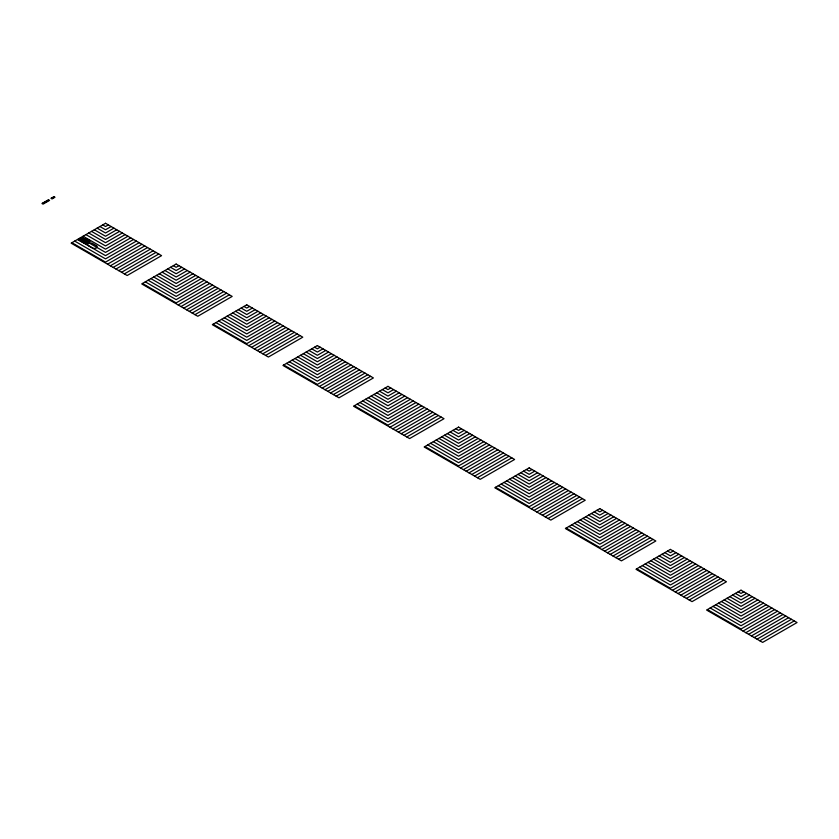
<?xml version="1.0" encoding="UTF-8"?>
<svg xmlns="http://www.w3.org/2000/svg" width="839" height="839" viewBox="0 0 839 839"><rect width="100%" height="100%" fill="white"/><g stroke="black" fill="none" stroke-linecap="round" stroke-linejoin="round"><path stroke-width="1.26" d="M86.407 242.125L86.155 241.338M87.508 241.254L88.011 241.37M79.002 239.178L83.879 241.59M85.347 238.339L90.224 240.762M83.869 241.842L79.044 239.44M84.708 242.953L87.634 242.953M86.365 242.796L83.522 242.786M88.294 240.919L81.855 237.479L88.284 240.688M90.224 241.003L88.441 241.663M83.501 242.513L84.938 241.758L86.407 242.513M88.441 241.412L89.333 240.887L85.389 238.612M87.602 243.205L86.186 243.95L84.749 243.226M108.336 224.904L105.536 226.52L102.725 224.904M111.136 226.52L105.536 229.76L99.925 226.52M113.936 228.145L105.536 232.99L97.125 228.145M116.736 229.76L105.536 236.231L94.325 229.76M119.547 231.375L105.536 239.461L91.524 231.375M122.347 232.99L105.536 242.702L88.724 232.99M125.147 234.616L105.536 245.932L85.914 234.616M127.948 236.231L105.536 249.173L83.113 236.231M130.748 237.846L105.525 252.413L80.313 237.846M133.548 239.461L105.525 255.643L77.503 239.472M136.358 241.087L105.525 258.884L74.702 241.087M139.159 242.702L105.536 262.114L71.913 242.702M107.549 264.18L141.959 244.317M110.349 265.806L144.759 245.932M113.15 267.421L147.559 247.557M115.96 269.036L150.359 249.173M118.76 270.651L153.17 250.788M121.561 272.276L155.97 252.403M124.361 273.892L158.77 254.028M178.938 265.669L176.138 267.295L173.337 265.669M181.748 267.295L176.138 270.525L170.537 267.295M184.549 268.91L176.138 273.766L167.737 268.91M187.349 270.525L176.138 276.996L164.937 270.525M190.149 272.14L176.138 280.236L162.126 272.14M192.949 273.766L176.138 283.467L159.326 273.766M195.76 275.381L176.138 286.707L156.526 275.381M198.56 276.996L176.138 289.937L153.726 276.996M201.36 278.611L176.138 293.178L150.915 278.621M204.16 280.236L176.127 296.419L148.115 280.236M206.96 281.852L176.138 299.649L145.315 281.852M209.76 283.467L176.148 302.879L142.515 283.467M178.162 304.945L212.571 285.082M180.962 306.571L215.371 286.707M183.762 308.186L218.171 288.322M186.562 309.801L220.972 289.937M189.362 311.416L223.772 291.553M192.173 313.041L226.572 293.178M194.973 314.656L229.383 294.793M249.55 306.434L246.75 308.06L243.95 306.434M252.35 308.06L246.75 311.29L241.15 308.06M255.15 309.675L246.75 314.531L238.339 309.675M257.961 311.29L246.75 317.761L235.539 311.29M260.761 312.905L246.75 321.001L232.739 312.905M263.561 314.531L246.75 324.232L229.938 314.531M266.362 316.146L246.75 327.472L227.138 316.146M269.162 317.761L246.75 330.702L224.338 317.761M271.972 319.376L246.75 333.943L221.527 319.386M274.773 321.001L246.739 337.184L218.717 321.001M277.573 322.616L246.75 340.414L215.927 322.616M280.373 324.232L246.75 343.644L213.127 324.232M248.763 345.72L283.173 325.847M251.574 347.336L285.973 327.472M254.374 348.951L288.784 329.087M257.174 350.566L291.584 330.702M259.975 352.181L294.384 332.317M262.775 353.806L297.184 333.943M265.575 355.421L299.984 335.558M320.162 347.199L317.362 348.825L314.552 347.199M322.963 348.825L317.362 352.055L311.751 348.825M325.763 350.44L317.362 355.296L308.951 350.44M328.563 352.055L317.362 358.526L306.151 352.055M331.363 353.67L317.362 361.766L303.351 353.67M334.174 355.296L317.362 364.996L300.551 355.296M336.974 356.911L317.362 368.237L297.74 356.911M339.774 358.526L317.362 371.467L294.94 358.526M342.574 360.141L317.352 374.708L292.14 360.151M345.374 361.766L317.352 377.949L289.329 361.766M348.185 363.381L317.352 381.179L286.529 363.381M350.985 364.996L317.362 384.409L283.739 364.996M319.376 386.485L353.785 366.612M322.176 388.1L356.585 368.237M324.976 389.716L359.386 369.852M327.787 391.331L362.186 371.467M330.587 392.956L364.996 373.082M333.387 394.571L367.797 374.708M336.187 396.186L370.597 376.323M390.764 387.964L387.964 389.59L385.164 387.964M393.575 389.59L387.964 392.82L382.364 389.59M396.375 391.205L387.964 396.06L379.564 391.205M399.175 392.82L387.964 399.291L376.763 392.82M401.975 394.435L387.964 402.531L373.953 394.435M404.776 396.06L387.964 405.761L371.153 396.06M407.576 397.676L387.964 409.002L368.352 397.676M410.386 399.291L387.964 412.232L365.552 399.291M413.187 400.906L387.964 415.473L362.742 400.916M415.987 402.531L387.954 418.713L359.941 402.531M418.787 404.146L387.964 421.944L357.141 404.146M421.587 405.761L387.975 425.174L354.341 405.761M389.988 427.25L424.398 407.376M392.788 428.865L427.198 409.002M395.589 430.48L429.998 410.617M398.389 432.095L432.798 412.232M401.189 433.721L435.598 413.847M403.999 435.336L438.398 415.473M406.8 436.951L441.209 417.088M461.377 428.739L458.576 430.355L455.776 428.739M464.177 430.355L458.576 433.585L452.976 430.355M466.977 431.97L458.576 436.825L450.165 431.97M469.788 433.585L458.576 440.056L447.365 433.585M472.588 435.21L458.576 443.296L444.565 435.21M475.388 436.825L458.576 446.526L441.765 436.825M478.188 438.44L458.576 449.767L438.965 438.44M480.988 440.056L458.576 452.997L436.165 440.056M483.788 441.681L458.576 456.238L433.354 441.681M486.599 443.296L458.566 459.478L430.543 443.296M489.399 444.911L458.576 462.709L427.754 444.911M492.199 446.526L458.576 465.939L424.954 446.526M460.59 468.015L495 448.152M463.401 469.63L497.8 449.767M466.201 471.245L500.61 451.382M469.001 472.86L503.41 452.997M471.801 474.486L506.211 454.623M474.601 476.101L509.011 456.238M477.401 477.716L511.811 457.853M531.989 469.504L529.189 471.119L526.378 469.504M534.789 471.119L529.189 474.35L523.578 471.119M537.589 472.735L529.189 477.59L520.778 472.735M540.389 474.35L529.189 480.82L517.978 474.35M543.19 475.975L529.189 484.061L515.177 475.975M546 477.59L529.189 487.291L512.377 477.59M548.8 479.205L529.189 490.532L509.567 479.205M551.601 480.82L529.189 493.762L506.766 480.82M554.401 482.446L529.178 497.003L503.966 482.446M557.201 484.061L529.178 500.243L501.156 484.061M560.001 485.676L529.178 503.473L498.356 485.676M562.812 487.291L529.189 506.704L495.566 487.291M531.202 508.78L565.612 488.917M534.003 510.395L568.412 490.532M536.803 512.01L571.212 492.147M539.613 513.636L574.012 493.762M542.414 515.251L576.823 495.388M545.214 516.866L579.623 497.003M548.014 518.481L582.423 498.618M602.591 510.269L599.791 511.884L596.99 510.269M605.401 511.884L599.791 515.115L594.19 511.884M608.202 513.499L599.791 518.355L591.39 513.499M611.002 515.115L599.791 521.585L588.59 515.115M613.802 516.74L599.791 524.826L585.779 516.74M616.602 518.355L599.791 528.056L582.979 518.355M619.402 519.97L599.791 531.297L580.179 519.97M622.213 521.585L599.791 534.527L577.379 521.585M625.013 523.211L599.791 537.768L574.568 523.211M627.813 524.826L599.78 541.008L571.768 524.826M630.613 526.441L599.791 544.238L568.968 526.441M633.414 528.056L599.791 547.468L566.168 528.056M601.815 549.545L636.214 529.682M604.615 551.16L639.024 531.297M607.415 552.775L641.825 532.912M610.215 554.401L644.625 534.527M613.015 556.016L647.425 536.152M615.826 557.631L650.225 537.768M618.626 559.246L653.036 539.383M673.203 551.034L670.403 552.649L667.603 551.034M676.003 552.649L670.403 555.879L664.803 552.649M678.803 554.264L670.403 559.12L661.992 554.264M681.614 555.879L670.403 562.35L659.192 555.879M684.414 557.505L670.403 565.591L656.392 557.505M687.214 559.12L670.403 568.821L653.591 559.12M690.015 560.735L670.403 572.062L650.791 560.735M692.815 562.35L670.403 575.292L647.991 562.35M695.615 563.976L670.392 578.532L645.181 563.976M698.426 565.591L670.392 581.773L642.37 565.601M701.226 567.206L670.403 585.003L639.58 567.206M704.026 568.821L670.403 588.233L636.78 568.821M672.417 590.31L706.826 570.447M675.217 591.925L709.626 572.062M678.027 593.54L712.426 573.677M680.828 595.166L715.237 575.292M683.628 596.781L718.037 576.917M686.428 598.396L720.837 578.532M689.228 600.011L723.638 580.148M743.815 591.799L741.015 593.414L738.205 591.799M746.616 593.414L741.015 596.655L735.404 593.414M749.416 595.029L741.015 599.885L732.604 595.029M752.216 596.655L741.015 603.126L729.804 596.655M755.016 598.27L741.015 606.356L727.004 598.27M757.827 599.885L741.015 609.596L724.204 599.885M760.627 601.5L741.015 612.827L721.393 601.5M763.427 603.126L741.015 616.067L718.593 603.126M766.227 604.741L741.005 619.297L715.793 604.741M741.005 622.538L769.027 606.356M771.828 607.971L741.005 625.768L710.182 607.981M774.638 609.596L741.015 628.998L707.392 609.586M743.029 631.075L777.438 611.212M745.829 632.69L780.239 612.827M748.629 634.305L783.039 614.442M751.429 635.931L785.839 616.067M754.24 637.546L788.639 617.682M757.04 639.161L791.45 619.297M759.84 640.776L794.25 620.912M88.105 241.821L87.78 242.062M87.204 242.114L87.78 242.188M86.134 241.192L86.711 241.265M78.856 239.503L83.061 241.936M78.405 239.765L82.61 242.188M712.982 606.366L741.015 622.548M79.747 238.737C89.637 246.676 82.61 236.703 79.747 238.716M80.827 238.119C90.948 245.89 83.376 236.241 80.838 238.066M43.072 202.839L41.95 203.489L43.072 204.139L44.194 203.489L43.072 202.839M44.886 201.79L43.775 202.44L44.886 203.08L46.009 202.44L44.886 201.79M46.669 200.762L45.547 201.412L46.669 202.063L47.792 201.412L46.669 200.762M48.463 199.734L47.341 200.374L48.463 201.024L49.574 200.374L48.463 199.734M52.049 197.658L50.927 198.308L52.049 198.948L53.172 198.308L52.049 197.658M53.874 196.599L52.752 197.249L53.874 197.899L54.996 197.249L53.874 196.599M105.536 223.289L71.126 243.153L127.161 275.507L161.57 255.643L105.536 223.289M176.138 264.054L141.728 283.918L197.773 316.272L232.183 296.408L176.138 264.054M246.75 304.819L212.34 324.683L268.386 357.036L302.785 337.173L246.75 304.819M317.362 345.584L282.953 365.447L338.987 397.801L373.397 377.938L317.362 345.584M387.964 386.349L353.555 406.212L409.6 438.566L444.009 418.703L387.964 386.349M458.576 427.114L424.167 446.977L480.212 479.331L514.611 459.468L458.576 427.114M529.189 467.879L494.779 487.753L550.814 520.107L585.223 500.233L529.189 467.879M599.791 508.644L565.381 528.518L621.426 560.871L655.836 540.998L599.791 508.644M670.403 549.409L635.993 569.282L692.039 601.636L726.438 581.763L670.403 549.409M741.015 590.184L706.606 610.047L762.641 642.401L797.05 622.538L741.015 590.184M96.422 245.659L92.5 243.394A2.769 1.605 0 0 0 88.577 243.394A2.769 1.605 0 0 0 88.577 245.659L92.5 247.925A2.769 1.605 0 0 0 96.422 247.925A2.769 1.605 0 0 0 96.422 245.659"/></g></svg>
